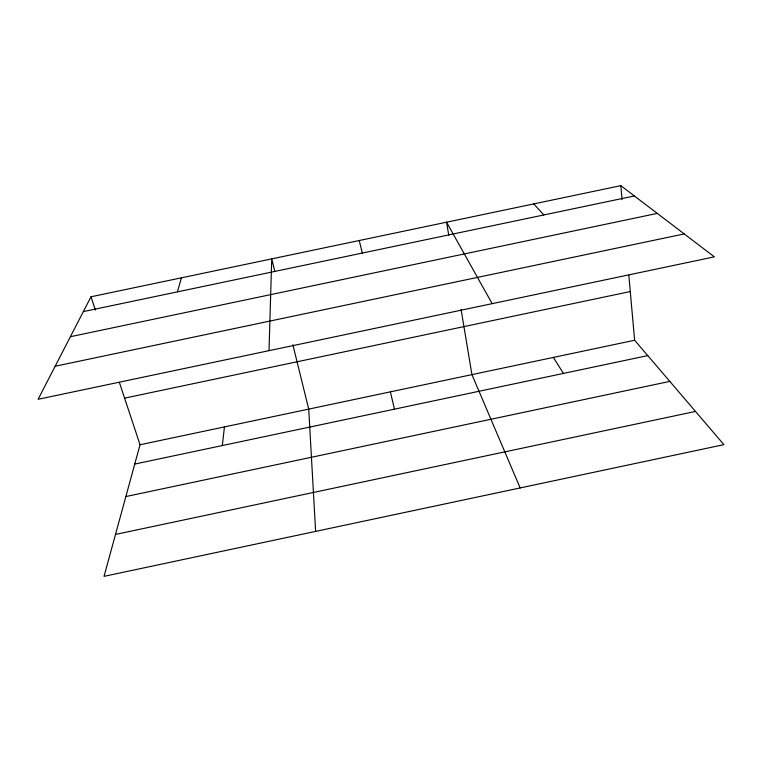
<?xml version="1.0" encoding="UTF-8"?>
<svg xmlns="http://www.w3.org/2000/svg" width="762" height="762" viewBox="0 0 762 762"><rect width="100%" height="100%" fill="white"/><g stroke="black" fill="none" stroke-linecap="round" stroke-linejoin="round"><path stroke-width="1.14" d="M269.015 350.663L271.739 258.88L274.853 271.558M222.314 445.551L224.447 426.911M119.405 382.505L140.037 444.751L104.032 576.348L723.9 444.646L634.632 340.252L628.821 275.206M177.422 291.865L181.432 277.816M90.983 296.789L38.1 399.298L714.356 256.861L620.83 185.652L90.983 296.789L95.402 310.124M124.587 398.145L630.279 291.541M140.037 444.751L634.632 340.252M134.75 464.068L647.748 355.597M125.863 496.567L669.808 381.391M115.5 534.438L695.496 411.432M83.344 311.61L634.365 195.958M70.39 336.709L657.273 213.398M55.15 366.246L684.228 233.915M533.771 203.911L543.839 214.951M553.345 357.426L563.451 373.418M492.157 303.657L446.57 222.199L448.713 235.067M520.16 487.937L471.935 374.628L461.067 309.353M359.226 240.525L362.331 253.051M292.884 344.776L308.724 409.108L315.62 531.4M390.392 391.849L394.449 409.156M620.83 185.652L622.068 199.577"/></g></svg>
